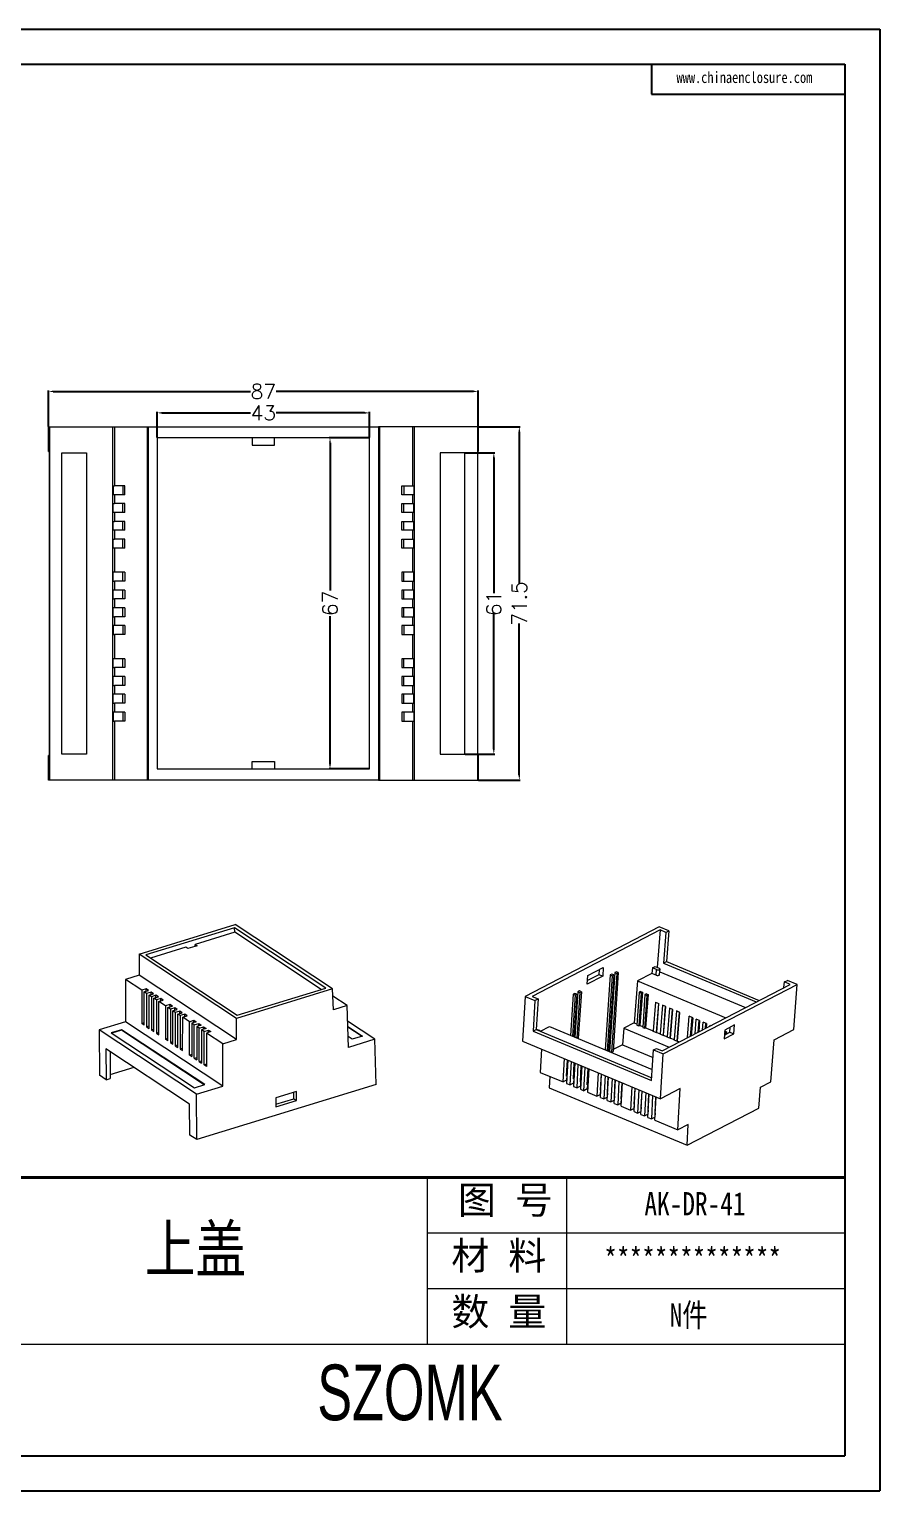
# Model space of a CAD drawing. Header units: inches. Extents: x 2877 to 3980, y 1126 to 1425.
# Drawn here: x 3123.3 to 3295.4, y 1128.8 to 1424.6 of the extents above; entities that cross this region are included whole.
import ezdxf

# ---------------------------------------------------------------- set-up
doc = ezdxf.new("R2010")
doc.units = ezdxf.units.IN
doc.header["$LTSCALE"] = 15
doc.layers.add('文字', color=81, linetype='Continuous')
doc.layers.add('粗实线', color=7, linetype='Continuous', lineweight=30)
doc.layers.add('细实线', color=3, linetype='Continuous', lineweight=9)
doc.styles.get("Standard").update_dxf_attribs({"font": 'txt', "bigfont": 'gbcbig.shx'})
doc.styles.add('宋体', font='', dxfattribs={"width": 0.8, "height": 3.5})
doc.styles.add('长仿宋', font='', dxfattribs={"width": 0.7, "height": 4})
doc.styles.get('宋体').set_extended_font_data('SimSun')
doc.styles.get('长仿宋').set_extended_font_data('SimSun')
doc.dimstyles.new('3', dxfattribs={"dimtxt": 3, "dimasz": 1, "dimexe": 0.18, "dimexo": 0.0625, "dimgap": 0.09, "dimtad": 0, "dimdsep": 46, "dimtxsty": 'Standard', "dimcen": 1, "dimclrd": 3, "dimclre": 3, "dimadec": 0, "dimazin": 2, "dimtfac": 1, "dimtofl": 0, "dimtmove": 0, "dimatfit": 3, "dimfxl": 1, "dimtolj": 1, "dimtzin": 0, "dimarcsym": 0})

# ---------------------------------------------------------------- blocks, each defined once
blk = doc.blocks.new('*D335')
at = {"color": 3, "lineweight": -2}
for p, q in [((3214.21, 1344.11), (3222.62, 1344.11)), ((3222.44, 1343.11), (3222.44, 1312.45)), ((3222.44, 1273.61), (3222.44, 1304.27)), ((3214.21, 1272.61), (3222.62, 1272.61))]:
    blk.add_line(p, q, dxfattribs=at)
at = {"color": 3}
for points in [[(3222.27, 1343.11), (3222.61, 1343.11), (3222.44, 1344.11)], [(3222.27, 1273.61), (3222.61, 1273.61), (3222.44, 1272.61)]]:
    blk.add_solid(points, dxfattribs=at)
at = {"layer": 'Defpoints', "color": 0}
for p in [(3214.14, 1344.11), (3222.44, 1344.11), (3214.14, 1272.61)]:
    blk.add_point(p, dxfattribs=at)
at = {"color": 0, "insert": (3222.44, 1308.36), "char_height": 3, "attachment_point": 5, "rotation": 90}
blk.add_mtext('\\A1;71.5', dxfattribs=at)
blk = doc.blocks.new('*D336')
at = {"color": 3, "lineweight": -2}
for p, q in [((3127.14, 1344.18), (3127.14, 1351.45)), ((3128.14, 1351.27), (3168.05, 1351.27)), ((3213.14, 1351.27), (3173.23, 1351.27)), ((3214.14, 1344.18), (3214.14, 1351.45))]:
    blk.add_line(p, q, dxfattribs=at)
at = {"color": 3}
for points in [[(3128.14, 1351.44), (3128.14, 1351.11), (3127.14, 1351.27)], [(3213.14, 1351.44), (3213.14, 1351.11), (3214.14, 1351.27)]]:
    blk.add_solid(points, dxfattribs=at)
at = {"layer": 'Defpoints', "color": 0}
for p in [(3127.14, 1351.27), (3127.14, 1344.11), (3214.14, 1344.11)]:
    blk.add_point(p, dxfattribs=at)
at = {"color": 0, "insert": (3170.64, 1351.27), "char_height": 3, "attachment_point": 5}
blk.add_mtext('\\A1;87', dxfattribs=at)
blk = doc.blocks.new('*D337')
at = {"color": 3, "lineweight": -2}
for p, q in [((3149.14, 1341.93), (3149.14, 1347.11)), ((3150.14, 1346.93), (3168.05, 1346.93)), ((3191.14, 1346.93), (3173.23, 1346.93)), ((3192.14, 1341.93), (3192.14, 1347.11))]:
    blk.add_line(p, q, dxfattribs=at)
at = {"color": 3}
for points in [[(3150.14, 1347.09), (3150.14, 1346.76), (3149.14, 1346.93)], [(3191.14, 1347.09), (3191.14, 1346.76), (3192.14, 1346.93)]]:
    blk.add_solid(points, dxfattribs=at)
at = {"layer": 'Defpoints', "color": 0}
for p in [(3192.14, 1346.93), (3149.14, 1341.86), (3192.14, 1341.86)]:
    blk.add_point(p, dxfattribs=at)
at = {"color": 0, "insert": (3170.64, 1346.93), "char_height": 3, "attachment_point": 5}
blk.add_mtext('\\A1;43', dxfattribs=at)
blk = doc.blocks.new('*D338')
at = {"color": 3, "lineweight": -2}
for p, q in [((3192.08, 1341.86), (3183.95, 1341.86)), ((3184.13, 1340.86), (3184.13, 1310.95)), ((3184.13, 1275.86), (3184.13, 1305.77)), ((3192.08, 1274.86), (3183.95, 1274.86))]:
    blk.add_line(p, q, dxfattribs=at)
at = {"color": 3}
for points in [[(3183.96, 1340.86), (3184.3, 1340.86), (3184.13, 1341.86)], [(3183.96, 1275.86), (3184.3, 1275.86), (3184.13, 1274.86)]]:
    blk.add_solid(points, dxfattribs=at)
at = {"layer": 'Defpoints', "color": 0}
for p in [(3184.13, 1341.86), (3192.14, 1341.86), (3192.14, 1274.86)]:
    blk.add_point(p, dxfattribs=at)
at = {"color": 0, "insert": (3184.13, 1308.36), "char_height": 3, "attachment_point": 5, "rotation": 90}
blk.add_mtext('\\A1;67', dxfattribs=at)
blk = doc.blocks.new('*D339')
at = {"color": 3, "lineweight": -2}
for p, q in [((3211.51, 1338.86), (3217.46, 1338.86)), ((3217.28, 1337.86), (3217.28, 1310.45)), ((3217.28, 1278.86), (3217.28, 1306.27)), ((3211.51, 1277.86), (3217.46, 1277.86))]:
    blk.add_line(p, q, dxfattribs=at)
at = {"color": 3}
for points in [[(3217.11, 1337.86), (3217.45, 1337.86), (3217.28, 1338.86)], [(3217.11, 1278.86), (3217.45, 1278.86), (3217.28, 1277.86)]]:
    blk.add_solid(points, dxfattribs=at)
at = {"layer": 'Defpoints', "color": 0}
for p in [(3211.44, 1338.86), (3217.28, 1338.86), (3211.44, 1277.86)]:
    blk.add_point(p, dxfattribs=at)
at = {"color": 0, "insert": (3217.28, 1308.36), "char_height": 3, "attachment_point": 5, "rotation": 90}
blk.add_mtext('\\A1;61', dxfattribs=at)

msp = doc.modelspace()

# ---------------------------------------------------------------- linework, layer by layer
for p, q in [((2877.018, 1424.577), (3295.379, 1424.577)), ((3295.379, 1424.577), (3295.379, 1128.767)), ((2887.844, 1417.534), (3288.335, 1417.534)), ((3249.207, 1417.534), (3249.207, 1411.42)), ((3288.335, 1417.534), (3288.335, 1135.81)), ((3249.207, 1411.42), (3288.335, 1411.42)), ((2887.844, 1135.81), (3288.335, 1135.81)), ((2877.018, 1128.767), (3295.379, 1128.767))]:
    msp.add_line(p, q)
at = {"color": 7, "linetype": 'Continuous', "lineweight": 15}
for p, q in [((3127.144, 1339.114), (3127.144, 1344.114)), ((3127.144, 1344.114), (3127.344, 1344.114)), ((3127.344, 1344.114), (3127.344, 1272.614)), ((3127.344, 1344.114), (3140.144, 1344.114)), ((3140.144, 1344.114), (3140.144, 1272.614)), ((3140.144, 1344.114), (3140.494, 1344.114)), ((3140.494, 1344.114), (3140.494, 1332.164)), ((3140.494, 1344.114), (3147.144, 1344.114)), ((3147.144, 1344.114), (3147.144, 1272.614)), ((3147.144, 1344.114), (3147.344, 1344.114)), ((3147.344, 1344.114), (3147.344, 1272.614)), ((3147.344, 1344.114), (3193.944, 1344.114)), ((3193.944, 1344.114), (3193.944, 1272.614)), ((3194.144, 1344.114), (3193.944, 1344.114)), ((3194.144, 1344.114), (3194.144, 1272.614)), ((3200.794, 1344.114), (3194.144, 1344.114)), ((3200.794, 1344.114), (3200.794, 1332.164)), ((3201.144, 1344.114), (3200.794, 1344.114)), ((3201.144, 1344.114), (3201.144, 1272.614)), ((3213.944, 1344.114), (3201.144, 1344.114)), ((3213.944, 1344.114), (3213.944, 1272.614)), ((3214.144, 1344.114), (3213.944, 1344.114)), ((3214.144, 1344.114), (3214.144, 1339.114)), ((3192.144, 1341.864), (3149.144, 1341.864)), ((3149.144, 1341.864), (3149.144, 1274.864)), ((3168.394, 1341.864), (3168.394, 1340.364)), ((3168.394, 1340.364), (3172.894, 1340.364)), ((3172.894, 1340.364), (3172.894, 1341.864)), ((3192.144, 1274.864), (3192.144, 1341.864)), ((3127.144, 1339.114), (3127.28, 1339.114)), ((3127.28, 1339.114), (3127.28, 1277.614)), ((3129.844, 1338.864), (3134.844, 1338.864)), ((3129.844, 1277.864), (3129.844, 1338.864)), ((3134.844, 1338.864), (3134.844, 1277.864)), ((3206.444, 1338.864), (3206.444, 1277.864)), ((3211.444, 1338.864), (3206.444, 1338.864)), ((3211.444, 1277.864), (3211.444, 1338.864)), ((3214.007, 1339.114), (3214.007, 1277.614)), ((3214.144, 1339.114), (3214.007, 1339.114)), ((3140.217, 1332.164), (3140.494, 1332.164)), ((3140.217, 1332.164), (3140.217, 1330.364)), ((3142.644, 1332.164), (3140.494, 1332.164)), ((3142.218, 1332.164), (3142.218, 1330.364)), ((3142.644, 1330.364), (3142.644, 1332.164)), ((3198.644, 1332.164), (3200.794, 1332.164)), ((3198.644, 1330.364), (3198.644, 1332.164)), ((3199.07, 1332.164), (3199.07, 1330.364)), ((3200.794, 1332.164), (3201.07, 1332.164)), ((3201.07, 1332.164), (3201.07, 1330.364)), ((3140.494, 1330.364), (3140.217, 1330.364)), ((3140.217, 1328.564), (3140.494, 1328.564)), ((3140.217, 1326.764), (3140.217, 1328.564)), ((3140.494, 1330.364), (3140.494, 1328.564)), ((3142.644, 1330.364), (3140.494, 1330.364)), ((3142.644, 1328.564), (3140.494, 1328.564)), ((3142.218, 1326.764), (3142.218, 1328.564)), ((3142.644, 1326.764), (3142.644, 1328.564)), ((3200.794, 1330.364), (3198.644, 1330.364)), ((3198.644, 1328.564), (3200.794, 1328.564)), ((3198.644, 1326.764), (3198.644, 1328.564)), ((3199.07, 1326.764), (3199.07, 1328.564)), ((3200.794, 1330.364), (3200.794, 1328.564)), ((3201.07, 1330.364), (3200.794, 1330.364)), ((3200.794, 1328.564), (3201.07, 1328.564)), ((3201.07, 1326.764), (3201.07, 1328.564)), ((3140.494, 1326.764), (3140.217, 1326.764)), ((3140.494, 1326.764), (3140.494, 1324.964)), ((3142.644, 1326.764), (3140.494, 1326.764)), ((3200.794, 1326.764), (3198.644, 1326.764)), ((3200.794, 1326.764), (3200.794, 1324.964)), ((3201.07, 1326.764), (3200.794, 1326.764)), ((3140.217, 1324.964), (3140.494, 1324.964)), ((3140.217, 1323.164), (3140.217, 1324.964)), ((3140.494, 1323.164), (3140.217, 1323.164)), ((3142.644, 1324.964), (3140.494, 1324.964)), ((3140.494, 1323.164), (3140.494, 1321.364)), ((3142.644, 1323.164), (3140.494, 1323.164)), ((3142.218, 1323.164), (3142.218, 1324.964)), ((3142.644, 1323.164), (3142.644, 1324.964)), ((3198.644, 1324.964), (3200.794, 1324.964)), ((3198.644, 1323.164), (3198.644, 1324.964)), ((3200.794, 1323.164), (3198.644, 1323.164)), ((3199.07, 1323.164), (3199.07, 1324.964)), ((3200.794, 1324.964), (3201.07, 1324.964)), ((3201.07, 1323.164), (3200.794, 1323.164)), ((3200.794, 1323.164), (3200.794, 1321.364)), ((3201.07, 1323.164), (3201.07, 1324.964)), ((3140.217, 1321.364), (3140.494, 1321.364)), ((3140.217, 1319.564), (3140.217, 1321.364)), ((3140.494, 1319.564), (3140.217, 1319.564)), ((3142.644, 1321.364), (3140.494, 1321.364)), ((3140.494, 1319.564), (3140.494, 1314.664)), ((3142.644, 1319.564), (3140.494, 1319.564)), ((3142.218, 1319.564), (3142.218, 1321.364)), ((3142.644, 1319.564), (3142.644, 1321.364)), ((3198.644, 1321.364), (3200.794, 1321.364)), ((3198.644, 1319.564), (3198.644, 1321.364)), ((3200.794, 1319.564), (3198.644, 1319.564)), ((3199.07, 1319.564), (3199.07, 1321.364)), ((3200.794, 1321.364), (3201.07, 1321.364)), ((3200.794, 1319.564), (3200.794, 1314.664)), ((3201.07, 1319.564), (3200.794, 1319.564)), ((3201.07, 1319.564), (3201.07, 1321.364)), ((3140.494, 1314.664), (3140.217, 1314.664)), ((3140.217, 1312.864), (3140.217, 1314.664)), ((3142.644, 1314.664), (3140.494, 1314.664)), ((3142.218, 1312.864), (3142.218, 1314.664)), ((3142.644, 1314.664), (3142.644, 1312.864)), ((3200.794, 1314.664), (3198.644, 1314.664)), ((3198.644, 1314.664), (3198.644, 1312.864)), ((3199.07, 1312.864), (3199.07, 1314.664)), ((3201.07, 1314.664), (3200.794, 1314.664)), ((3201.07, 1312.864), (3201.07, 1314.664)), ((3140.217, 1312.864), (3140.494, 1312.864)), ((3140.494, 1311.064), (3140.217, 1311.064)), ((3140.217, 1309.264), (3140.217, 1311.064)), ((3140.494, 1312.864), (3140.494, 1311.064)), ((3142.644, 1312.864), (3140.494, 1312.864)), ((3142.644, 1311.064), (3140.494, 1311.064)), ((3142.218, 1309.264), (3142.218, 1311.064)), ((3142.644, 1311.064), (3142.644, 1309.264)), ((3198.644, 1312.864), (3200.794, 1312.864)), ((3200.794, 1311.064), (3198.644, 1311.064)), ((3198.644, 1311.064), (3198.644, 1309.264)), ((3199.07, 1309.264), (3199.07, 1311.064)), ((3200.794, 1312.864), (3200.794, 1311.064)), ((3200.794, 1312.864), (3201.07, 1312.864)), ((3201.07, 1311.064), (3200.794, 1311.064)), ((3201.07, 1309.264), (3201.07, 1311.064)), ((3140.217, 1309.264), (3140.494, 1309.264)), ((3140.494, 1309.264), (3140.494, 1307.464)), ((3142.644, 1309.264), (3140.494, 1309.264)), ((3198.644, 1309.264), (3200.794, 1309.264)), ((3200.794, 1309.264), (3200.794, 1307.464)), ((3200.794, 1309.264), (3201.07, 1309.264)), ((3140.494, 1307.464), (3140.217, 1307.464)), ((3140.217, 1305.664), (3140.217, 1307.464)), ((3140.217, 1305.664), (3140.494, 1305.664)), ((3142.644, 1307.464), (3140.494, 1307.464)), ((3140.494, 1305.664), (3140.494, 1303.864)), ((3142.644, 1305.664), (3140.494, 1305.664)), ((3142.218, 1305.664), (3142.218, 1307.464)), ((3142.644, 1307.464), (3142.644, 1305.664)), ((3200.794, 1307.464), (3198.644, 1307.464)), ((3198.644, 1307.464), (3198.644, 1305.664)), ((3198.644, 1305.664), (3200.794, 1305.664)), ((3199.07, 1305.664), (3199.07, 1307.464)), ((3201.07, 1307.464), (3200.794, 1307.464)), ((3200.794, 1305.664), (3200.794, 1303.864)), ((3200.794, 1305.664), (3201.07, 1305.664)), ((3201.07, 1305.664), (3201.07, 1307.464)), ((3140.494, 1303.864), (3140.217, 1303.864)), ((3140.217, 1303.864), (3140.217, 1302.064)), ((3140.217, 1302.064), (3140.494, 1302.064)), ((3142.644, 1303.864), (3140.494, 1303.864)), ((3140.494, 1302.064), (3140.494, 1297.164)), ((3142.644, 1302.064), (3140.494, 1302.064)), ((3142.218, 1303.864), (3142.218, 1302.064)), ((3142.644, 1303.864), (3142.644, 1302.064)), ((3200.794, 1303.864), (3198.644, 1303.864)), ((3198.644, 1303.864), (3198.644, 1302.064)), ((3198.644, 1302.064), (3200.794, 1302.064)), ((3199.07, 1303.864), (3199.07, 1302.064)), ((3201.07, 1303.864), (3200.794, 1303.864)), ((3200.794, 1302.064), (3200.794, 1297.164)), ((3200.794, 1302.064), (3201.07, 1302.064)), ((3201.07, 1303.864), (3201.07, 1302.064)), ((3140.494, 1297.164), (3140.217, 1297.164)), ((3140.217, 1295.364), (3140.217, 1297.164)), ((3142.644, 1297.164), (3140.494, 1297.164)), ((3142.218, 1295.364), (3142.218, 1297.164)), ((3142.644, 1297.164), (3142.644, 1295.364)), ((3200.794, 1297.164), (3198.644, 1297.164)), ((3198.644, 1297.164), (3198.644, 1295.364)), ((3199.07, 1295.364), (3199.07, 1297.164)), ((3201.07, 1297.164), (3200.794, 1297.164)), ((3201.07, 1295.364), (3201.07, 1297.164)), ((3140.217, 1295.364), (3140.494, 1295.364)), ((3140.494, 1293.564), (3140.217, 1293.564)), ((3140.217, 1291.764), (3140.217, 1293.564)), ((3140.494, 1295.364), (3140.494, 1293.564)), ((3142.644, 1295.364), (3140.494, 1295.364)), ((3142.644, 1293.564), (3140.494, 1293.564)), ((3142.218, 1291.764), (3142.218, 1293.564)), ((3142.644, 1293.564), (3142.644, 1291.764)), ((3198.644, 1295.364), (3200.794, 1295.364)), ((3200.794, 1293.564), (3198.644, 1293.564)), ((3198.644, 1293.564), (3198.644, 1291.764)), ((3199.07, 1291.764), (3199.07, 1293.564)), ((3200.794, 1295.364), (3200.794, 1293.564)), ((3200.794, 1295.364), (3201.07, 1295.364)), ((3201.07, 1293.564), (3200.794, 1293.564)), ((3201.07, 1291.764), (3201.07, 1293.564)), ((3140.217, 1291.764), (3140.494, 1291.764)), ((3140.494, 1289.964), (3140.217, 1289.964)), ((3140.217, 1288.164), (3140.217, 1289.964)), ((3140.494, 1291.764), (3140.494, 1289.964)), ((3142.644, 1291.764), (3140.494, 1291.764)), ((3142.644, 1289.964), (3140.494, 1289.964)), ((3142.218, 1288.164), (3142.218, 1289.964)), ((3142.644, 1289.964), (3142.644, 1288.164)), ((3198.644, 1291.764), (3200.794, 1291.764)), ((3200.794, 1289.964), (3198.644, 1289.964)), ((3198.644, 1289.964), (3198.644, 1288.164)), ((3199.07, 1288.164), (3199.07, 1289.964)), ((3200.794, 1291.764), (3200.794, 1289.964)), ((3200.794, 1291.764), (3201.07, 1291.764)), ((3201.07, 1289.964), (3200.794, 1289.964)), ((3201.07, 1288.164), (3201.07, 1289.964)), ((3140.217, 1288.164), (3140.494, 1288.164)), ((3140.494, 1288.164), (3140.494, 1286.364)), ((3142.644, 1288.164), (3140.494, 1288.164)), ((3198.644, 1288.164), (3200.794, 1288.164)), ((3200.794, 1288.164), (3200.794, 1286.364)), ((3200.794, 1288.164), (3201.07, 1288.164)), ((3140.494, 1286.364), (3140.217, 1286.364)), ((3140.217, 1286.364), (3140.217, 1284.564)), ((3140.217, 1284.564), (3140.494, 1284.564)), ((3142.644, 1286.364), (3140.494, 1286.364)), ((3140.494, 1284.564), (3140.494, 1272.614)), ((3142.644, 1284.564), (3140.494, 1284.564)), ((3142.218, 1286.364), (3142.218, 1284.564)), ((3142.644, 1286.364), (3142.644, 1284.564)), ((3200.794, 1286.364), (3198.644, 1286.364)), ((3198.644, 1286.364), (3198.644, 1284.564)), ((3198.644, 1284.564), (3200.794, 1284.564)), ((3199.07, 1286.364), (3199.07, 1284.564)), ((3201.07, 1286.364), (3200.794, 1286.364)), ((3200.794, 1284.564), (3200.794, 1272.614)), ((3200.794, 1284.564), (3201.07, 1284.564)), ((3201.07, 1286.364), (3201.07, 1284.564)), ((3127.144, 1272.614), (3127.144, 1277.614)), ((3127.28, 1277.614), (3127.144, 1277.614)), ((3134.844, 1277.864), (3129.844, 1277.864)), ((3168.394, 1276.364), (3172.894, 1276.364)), ((3168.394, 1274.864), (3168.394, 1276.364)), ((3172.894, 1276.364), (3172.894, 1274.864)), ((3206.444, 1277.864), (3211.444, 1277.864)), ((3214.007, 1277.614), (3214.144, 1277.614)), ((3214.144, 1277.614), (3214.144, 1272.614)), ((3127.344, 1272.614), (3127.144, 1272.614)), ((3140.144, 1272.614), (3127.344, 1272.614)), ((3140.494, 1272.614), (3140.144, 1272.614)), ((3147.144, 1272.614), (3140.494, 1272.614)), ((3147.344, 1272.614), (3147.144, 1272.614)), ((3193.944, 1272.614), (3147.344, 1272.614)), ((3149.144, 1274.864), (3192.144, 1274.864)), ((3193.944, 1272.614), (3194.144, 1272.614)), ((3194.144, 1272.614), (3200.794, 1272.614)), ((3200.794, 1272.614), (3201.144, 1272.614)), ((3201.144, 1272.614), (3213.944, 1272.614)), ((3213.944, 1272.614), (3214.144, 1272.614)), ((3145.521, 1237.384), (3164.963, 1243.356)), ((3164.832, 1242.716), (3146.892, 1237.205)), ((3183.288, 1230.523), (3164.832, 1242.716)), ((3164.846, 1241.821), (3164.832, 1242.716)), ((3184.659, 1230.344), (3164.963, 1243.356)), ((3250.762, 1242.917), (3223.655, 1228.829)), ((3252.712, 1242.102), (3250.762, 1242.917)), ((3164.846, 1241.821), (3156.815, 1239.354)), ((3182.373, 1230.242), (3164.846, 1241.821)), ((3250.919, 1242.267), (3225.058, 1228.827)), ((3250.919, 1242.267), (3250.366, 1234.704)), ((3252.089, 1241.778), (3250.919, 1242.267)), ((3252.089, 1241.778), (3251.633, 1235.539)), ((3252.089, 1241.778), (3252.712, 1242.102)), ((3252.712, 1242.102), (3252.256, 1235.863)), ((3145.521, 1237.384), (3145.508, 1233.105)), ((3165.217, 1224.372), (3145.521, 1237.384)), ((3146.892, 1237.205), (3165.348, 1225.012)), ((3154.938, 1238.777), (3147.822, 1236.591)), ((3155.351, 1238.504), (3154.938, 1238.777)), ((3157.228, 1239.081), (3155.351, 1238.504)), ((3156.815, 1239.354), (3157.228, 1239.081)), ((3156.822, 1238.956), (3156.815, 1239.354)), ((3236.319, 1233.05), (3239.434, 1234.669)), ((3238.604, 1234.238), (3238.536, 1233.219)), ((3239.434, 1234.669), (3239.316, 1232.893)), ((3241.773, 1233.655), (3240.711, 1217.668)), ((3242.475, 1233.654), (3241.412, 1217.667)), ((3242.085, 1233.817), (3241.773, 1233.655)), ((3241.773, 1233.655), (3242.163, 1233.492)), ((3242.475, 1233.654), (3242.085, 1233.817)), ((3242.163, 1233.492), (3242.475, 1233.654)), ((3249.362, 1234.598), (3249.288, 1233.488)), ((3249.362, 1234.598), (3249.923, 1234.889)), ((3250.181, 1234.256), (3249.362, 1234.598)), ((3249.923, 1234.889), (3250.742, 1234.547)), ((3250.107, 1233.146), (3250.181, 1234.256)), ((3250.837, 1233.261), (3250.91, 1234.372)), ((3250.872, 1233.79), (3268.179, 1226.555)), ((3251.633, 1235.539), (3252.256, 1235.863)), ((3251.633, 1235.539), (3270.383, 1227.701)), ((3252.256, 1235.863), (3271.006, 1228.025)), ((3142.734, 1232.253), (3142.729, 1223.701)), ((3145.508, 1233.105), (3142.734, 1232.253)), ((3146.026, 1230.078), (3142.734, 1232.253)), ((3165.205, 1220.093), (3145.508, 1233.105)), ((3236.2, 1231.273), (3236.319, 1233.05)), ((3239.316, 1232.893), (3236.2, 1231.273)), ((3238.536, 1233.219), (3236.251, 1232.031)), ((3239.316, 1232.893), (3238.536, 1233.219)), ((3240.839, 1233.169), (3239.83, 1217.996)), ((3241.229, 1233.006), (3240.22, 1217.833)), ((3241.54, 1233.168), (3240.513, 1217.71)), ((3241.15, 1233.331), (3240.839, 1233.169)), ((3240.839, 1233.169), (3241.229, 1233.006)), ((3242.163, 1233.492), (3241.101, 1217.505)), ((3241.54, 1233.168), (3241.15, 1233.331)), ((3241.229, 1233.006), (3241.54, 1233.168)), ((3246.334, 1231.952), (3245.664, 1223.458)), ((3249.288, 1233.488), (3246.334, 1231.952)), ((3246.334, 1231.952), (3264.196, 1224.485)), ((3250.107, 1233.146), (3249.288, 1233.488)), ((3251.379, 1217.824), (3277.24, 1231.264)), ((3251.536, 1217.174), (3278.643, 1231.262)), ((3275.986, 1230.613), (3276.07, 1231.753)), ((3276.07, 1231.753), (3276.693, 1232.077)), ((3277.24, 1231.264), (3276.07, 1231.753)), ((3278.643, 1231.262), (3276.693, 1232.077)), ((3277.975, 1222.126), (3278.643, 1231.262)), ((3146.026, 1230.078), (3146.022, 1223.327)), ((3146.923, 1230.354), (3146.026, 1230.078)), ((3146.518, 1222.999), (3146.522, 1229.751)), ((3146.522, 1229.751), (3147.419, 1230.026)), ((3147.017, 1229.423), (3146.522, 1229.751)), ((3147.419, 1230.026), (3146.923, 1230.354)), ((3146.931, 1229.876), (3146.923, 1230.354)), ((3147.017, 1229.423), (3147.014, 1222.672)), ((3147.914, 1229.699), (3147.017, 1229.423)), ((3147.51, 1222.344), (3147.513, 1229.095)), ((3147.513, 1229.095), (3148.41, 1229.371)), ((3148.009, 1228.768), (3147.513, 1229.095)), ((3148.41, 1229.371), (3147.914, 1229.699)), ((3147.922, 1229.221), (3147.914, 1229.699)), ((3148.009, 1228.768), (3148.006, 1222.017)), ((3148.906, 1229.043), (3148.009, 1228.768)), ((3148.501, 1221.689), (3148.505, 1228.44)), ((3148.505, 1228.44), (3149.402, 1228.716)), ((3149.001, 1228.113), (3148.505, 1228.44)), ((3149.402, 1228.716), (3148.906, 1229.043)), ((3148.914, 1228.566), (3148.906, 1229.043)), ((3149.001, 1228.113), (3148.997, 1221.361)), ((3149.898, 1228.388), (3149.001, 1228.113)), ((3149.493, 1221.034), (3149.497, 1227.785)), ((3149.497, 1227.785), (3150.394, 1228.061)), ((3150.847, 1226.893), (3149.497, 1227.785)), ((3150.394, 1228.061), (3149.898, 1228.388)), ((3149.906, 1227.911), (3149.898, 1228.388)), ((3184.659, 1230.344), (3165.217, 1224.372)), ((3165.348, 1225.012), (3183.288, 1230.523)), ((3184.813, 1226.116), (3184.659, 1230.344)), ((3187.588, 1226.969), (3184.713, 1228.868)), ((3223.655, 1228.829), (3223.112, 1219.758)), ((3223.655, 1228.829), (3225.605, 1228.014)), ((3225.058, 1228.827), (3226.228, 1228.338)), ((3225.605, 1228.014), (3225.234, 1221.819)), ((3225.605, 1228.014), (3226.228, 1228.338)), ((3226.228, 1228.338), (3225.857, 1222.143)), ((3233.361, 1229.283), (3232.806, 1220.932)), ((3233.751, 1229.12), (3233.196, 1220.769)), ((3233.672, 1229.445), (3233.361, 1229.283)), ((3233.361, 1229.283), (3233.751, 1229.12)), ((3234.062, 1229.282), (3233.488, 1220.647)), ((3234.062, 1229.282), (3233.672, 1229.445)), ((3234.296, 1229.769), (3233.684, 1220.565)), ((3233.751, 1229.12), (3234.062, 1229.282)), ((3234.686, 1229.606), (3234.074, 1220.402)), ((3234.607, 1229.931), (3234.296, 1229.769)), ((3234.296, 1229.769), (3234.686, 1229.606)), ((3234.997, 1229.768), (3234.366, 1220.28)), ((3234.997, 1229.768), (3234.607, 1229.931)), ((3234.686, 1229.606), (3234.997, 1229.768)), ((3246.684, 1229.688), (3246.241, 1223.027)), ((3247.074, 1229.525), (3246.631, 1222.864)), ((3246.973, 1229.838), (3246.684, 1229.688)), ((3246.684, 1229.688), (3247.074, 1229.525)), ((3247.363, 1229.675), (3246.834, 1222.969)), ((3246.973, 1229.838), (3247.363, 1229.675)), ((3247.074, 1229.525), (3247.363, 1229.675)), ((3247.854, 1229.199), (3247.411, 1222.538)), ((3248.244, 1229.036), (3247.801, 1222.375)), ((3248.142, 1229.349), (3247.854, 1229.199)), ((3247.854, 1229.199), (3248.244, 1229.036)), ((3248.532, 1229.186), (3248.004, 1222.48)), ((3248.142, 1229.349), (3248.532, 1229.186)), ((3248.244, 1229.036), (3248.532, 1229.186)), ((3250.002, 1227.648), (3249.544, 1221.836)), ((3250.002, 1227.648), (3250.704, 1227.355)), ((3150.847, 1226.893), (3150.843, 1220.142)), ((3151.744, 1227.169), (3150.847, 1226.893)), ((3151.339, 1219.815), (3151.342, 1226.566)), ((3151.342, 1226.566), (3152.239, 1226.841)), ((3151.838, 1226.238), (3151.342, 1226.566)), ((3152.239, 1226.841), (3151.744, 1227.169)), ((3151.751, 1226.691), (3151.744, 1227.169)), ((3151.838, 1226.238), (3151.835, 1219.487)), ((3152.735, 1226.514), (3151.838, 1226.238)), ((3152.33, 1219.159), (3152.334, 1225.911)), ((3152.334, 1225.911), (3153.231, 1226.186)), ((3152.83, 1225.583), (3152.334, 1225.911)), ((3153.231, 1226.186), (3152.735, 1226.514)), ((3152.743, 1226.036), (3152.735, 1226.514)), ((3152.83, 1225.583), (3152.826, 1218.832)), ((3153.727, 1225.859), (3152.83, 1225.583)), ((3153.322, 1218.504), (3153.326, 1225.255)), ((3153.326, 1225.255), (3154.223, 1225.531)), ((3153.822, 1224.928), (3153.326, 1225.255)), ((3154.223, 1225.531), (3153.727, 1225.859)), ((3153.735, 1225.381), (3153.727, 1225.859)), ((3153.822, 1224.928), (3153.818, 1218.177)), ((3154.719, 1225.203), (3153.822, 1224.928)), ((3154.317, 1224.6), (3155.214, 1224.876)), ((3155.214, 1224.876), (3154.719, 1225.203)), ((3154.727, 1224.726), (3154.719, 1225.203)), ((3187.588, 1226.969), (3184.813, 1226.116)), ((3187.875, 1218.507), (3187.588, 1226.969)), ((3250.581, 1227.406), (3250.118, 1221.542)), ((3250.246, 1221.543), (3250.704, 1227.355)), ((3251.406, 1227.061), (3250.948, 1221.249)), ((3252.108, 1226.768), (3251.406, 1227.061)), ((3251.985, 1226.819), (3251.522, 1220.955)), ((3251.649, 1220.956), (3252.108, 1226.768)), ((3252.81, 1226.474), (3252.351, 1220.663)), ((3253.512, 1226.181), (3252.81, 1226.474)), ((3253.388, 1226.232), (3252.926, 1220.368)), ((3253.053, 1220.369), (3253.512, 1226.181)), ((3254.213, 1225.888), (3253.755, 1220.076)), ((3254.915, 1225.594), (3254.213, 1225.888)), ((3254.792, 1225.646), (3254.33, 1219.781)), ((3254.457, 1219.782), (3254.915, 1225.594)), ((3256.486, 1220.478), (3256.826, 1224.795)), ((3257.528, 1224.502), (3256.826, 1224.795)), ((3142.729, 1223.701), (3137.389, 1222.061)), ((3137.389, 1222.061), (3137.458, 1212.857)), ((3157.085, 1209.049), (3137.389, 1222.061)), ((3141.964, 1222.067), (3139.878, 1221.426)), ((3141.966, 1221.977), (3139.971, 1221.364)), ((3158.768, 1210.965), (3141.964, 1222.067)), ((3141.966, 1221.977), (3141.964, 1222.067)), ((3158.677, 1210.937), (3141.966, 1221.977)), ((3162.426, 1210.689), (3142.729, 1223.701)), ((3146.518, 1223.479), (3146.022, 1223.327)), ((3146.518, 1222.999), (3146.022, 1223.327)), ((3147.51, 1222.824), (3147.014, 1222.672)), ((3147.014, 1222.672), (3147.51, 1222.344)), ((3148.502, 1222.169), (3148.006, 1222.017)), ((3148.006, 1222.017), (3148.501, 1221.689)), ((3154.314, 1217.849), (3154.317, 1224.6)), ((3155.667, 1223.709), (3154.317, 1224.6)), ((3155.664, 1216.957), (3155.667, 1223.709)), ((3155.667, 1223.709), (3156.564, 1223.984)), ((3156.163, 1223.381), (3156.16, 1216.63)), ((3157.06, 1223.657), (3156.163, 1223.381)), ((3156.659, 1223.053), (3156.163, 1223.381)), ((3156.564, 1223.984), (3157.06, 1223.657)), ((3156.572, 1223.507), (3156.564, 1223.984)), ((3156.655, 1216.302), (3156.659, 1223.053)), ((3156.659, 1223.053), (3157.556, 1223.329)), ((3157.155, 1222.726), (3157.151, 1215.975)), ((3158.052, 1223.001), (3157.155, 1222.726)), ((3157.651, 1222.398), (3157.155, 1222.726)), ((3157.556, 1223.329), (3158.052, 1223.001)), ((3157.564, 1222.851), (3157.556, 1223.329)), ((3157.647, 1215.647), (3157.651, 1222.398)), ((3157.651, 1222.398), (3158.548, 1222.674)), ((3158.147, 1222.071), (3158.143, 1215.319)), ((3159.044, 1222.346), (3158.147, 1222.071)), ((3158.642, 1221.743), (3158.147, 1222.071)), ((3158.548, 1222.674), (3159.044, 1222.346)), ((3158.556, 1222.196), (3158.548, 1222.674)), ((3158.639, 1214.992), (3158.642, 1221.743)), ((3158.642, 1221.743), (3159.539, 1222.019)), ((3159.539, 1222.019), (3160.035, 1221.691)), ((3159.547, 1221.541), (3159.539, 1222.019)), ((3165.205, 1220.093), (3165.217, 1224.372)), ((3193.215, 1220.147), (3187.695, 1223.794)), ((3187.731, 1222.761), (3190.726, 1220.782)), ((3187.734, 1222.67), (3190.635, 1220.754)), ((3225.234, 1221.819), (3225.857, 1222.143)), ((3225.234, 1221.819), (3249.215, 1211.794)), ((3225.857, 1222.143), (3249.249, 1212.364)), ((3226.489, 1221.943), (3225.861, 1222.205)), ((3226.745, 1221.772), (3228.551, 1222.711)), ((3228.551, 1222.711), (3249.348, 1214.017)), ((3243.594, 1222.382), (3243.323, 1219.026)), ((3245.664, 1223.458), (3243.594, 1222.382)), ((3243.594, 1222.382), (3252.769, 1218.547)), ((3245.664, 1223.458), (3246.254, 1223.212)), ((3246.241, 1223.027), (3246.631, 1222.864)), ((3246.631, 1222.864), (3246.834, 1222.969)), ((3246.834, 1222.969), (3247.423, 1222.723)), ((3247.411, 1222.538), (3247.801, 1222.375)), ((3247.801, 1222.375), (3248.004, 1222.48)), ((3248.004, 1222.48), (3249.544, 1221.836)), ((3249.544, 1221.836), (3249.486, 1221.806)), ((3249.486, 1221.806), (3250.188, 1221.513)), ((3257.109, 1220.802), (3257.405, 1224.554)), ((3257.528, 1224.502), (3257.242, 1220.871)), ((3257.998, 1221.264), (3258.23, 1224.209)), ((3258.932, 1223.915), (3258.23, 1224.209)), ((3258.621, 1221.588), (3258.808, 1223.967)), ((3258.932, 1223.915), (3258.754, 1221.657)), ((3259.51, 1222.05), (3259.634, 1223.622)), ((3260.335, 1223.328), (3259.634, 1223.622)), ((3260.133, 1222.374), (3260.212, 1223.38)), ((3260.335, 1223.328), (3260.266, 1222.443)), ((3261.022, 1222.836), (3261.037, 1223.035)), ((3261.037, 1223.035), (3261.241, 1222.95)), ((3263.996, 1222.021), (3263.877, 1220.244)), ((3264.352, 1221.649), (3263.981, 1221.804)), ((3265.958, 1223.041), (3263.996, 1222.021)), ((3264.184, 1221.135), (3264.228, 1221.701)), ((3265.06, 1221.59), (3265.128, 1222.609)), ((3265.84, 1221.264), (3265.958, 1223.041)), ((3273.987, 1220.053), (3277.975, 1222.126)), ((3139.878, 1221.426), (3156.682, 1210.325)), ((3149.493, 1221.514), (3148.997, 1221.361)), ((3148.997, 1221.361), (3149.493, 1221.034)), ((3151.339, 1220.295), (3150.843, 1220.142)), ((3151.339, 1219.815), (3150.843, 1220.142)), ((3152.331, 1219.639), (3151.835, 1219.487)), ((3151.835, 1219.487), (3152.33, 1219.159)), ((3153.322, 1218.984), (3152.826, 1218.832)), ((3152.826, 1218.832), (3153.322, 1218.504)), ((3159.138, 1221.416), (3159.135, 1214.664)), ((3160.035, 1221.691), (3159.138, 1221.416)), ((3162.43, 1219.241), (3159.138, 1221.416)), ((3162.426, 1210.689), (3162.43, 1219.241)), ((3162.43, 1219.241), (3165.205, 1220.093)), ((3188.64, 1220.141), (3187.801, 1220.696)), ((3193.215, 1220.147), (3187.875, 1218.507)), ((3190.726, 1220.782), (3188.64, 1220.141)), ((3193.451, 1210.994), (3193.215, 1220.147)), ((3223.112, 1219.758), (3250.993, 1208.103)), ((3243.323, 1219.026), (3241.437, 1218.046)), ((3243.323, 1219.026), (3249.494, 1216.446)), ((3250.188, 1221.513), (3250.246, 1221.543)), ((3250.246, 1221.543), (3250.948, 1221.249)), ((3250.948, 1221.249), (3250.889, 1221.219)), ((3250.889, 1221.219), (3251.591, 1220.926)), ((3251.591, 1220.926), (3251.649, 1220.956)), ((3251.649, 1220.956), (3252.351, 1220.663)), ((3252.351, 1220.663), (3252.293, 1220.632)), ((3252.293, 1220.632), (3252.995, 1220.339)), ((3252.995, 1220.339), (3253.053, 1220.369)), ((3253.053, 1220.369), (3253.755, 1220.076)), ((3253.755, 1220.076), (3253.697, 1220.046)), ((3253.697, 1220.046), (3254.399, 1219.752)), ((3254.399, 1219.752), (3254.457, 1219.782)), ((3254.457, 1219.782), (3254.839, 1219.623)), ((3263.877, 1220.244), (3265.84, 1221.264)), ((3263.928, 1221.002), (3265.06, 1221.59)), ((3264.352, 1221.649), (3264.317, 1221.204)), ((3265.06, 1221.59), (3265.84, 1221.264)), ((3273.317, 1211.559), (3273.987, 1220.053)), ((3155.73, 1207.04), (3138.788, 1218.233)), ((3138.788, 1218.233), (3138.836, 1211.947)), ((3139.629, 1217.677), (3139.67, 1212.203)), ((3154.314, 1218.329), (3153.818, 1218.177)), ((3153.818, 1218.177), (3154.314, 1217.849)), ((3155.664, 1216.957), (3156.16, 1217.11)), ((3155.664, 1216.957), (3156.16, 1216.63)), ((3156.655, 1216.302), (3157.152, 1216.455)), ((3156.655, 1216.302), (3157.151, 1215.975)), ((3157.647, 1215.647), (3158.143, 1215.799)), ((3226.903, 1218.173), (3226.649, 1213.45)), ((3231.309, 1211.502), (3231.563, 1216.225)), ((3231.979, 1212.708), (3232.156, 1215.977)), ((3232.265, 1215.932), (3232.01, 1211.208)), ((3240.711, 1217.668), (3240.667, 1217.646)), ((3240.711, 1217.668), (3241.101, 1217.505)), ((3241.101, 1217.505), (3241.412, 1217.667)), ((3249.215, 1211.794), (3249.586, 1217.989)), ((3249.586, 1217.989), (3250.209, 1218.313)), ((3249.586, 1217.989), (3251.536, 1217.174)), ((3250.209, 1218.313), (3251.379, 1217.824)), ((3250.993, 1208.103), (3251.536, 1217.174)), ((3138.836, 1211.947), (3137.458, 1212.857)), ((3139.664, 1213.001), (3144.472, 1214.478)), ((3157.647, 1215.647), (3158.143, 1215.319)), ((3158.639, 1214.992), (3159.135, 1215.144)), ((3159.135, 1214.664), (3158.639, 1214.992)), ((3226.649, 1213.45), (3231.309, 1211.502)), ((3232.082, 1214.606), (3232.191, 1214.561)), ((3232.712, 1210.915), (3232.967, 1215.638)), ((3233.383, 1212.121), (3233.559, 1215.391)), ((3233.669, 1215.345), (3233.414, 1210.621)), ((3233.485, 1214.02), (3233.595, 1213.974)), ((3234.116, 1210.328), (3234.371, 1215.052)), ((3234.787, 1211.534), (3234.963, 1214.804)), ((3235.073, 1214.758), (3234.818, 1210.035)), ((3234.889, 1213.433), (3234.999, 1213.387)), ((3235.071, 1214.737), (3234.956, 1214.678)), ((3235.52, 1209.741), (3235.774, 1214.465)), ((3236.191, 1210.947), (3236.367, 1214.217)), ((3236.476, 1214.171), (3236.222, 1209.448)), ((3236.293, 1212.846), (3236.402, 1212.8)), ((3238.387, 1213.373), (3238.132, 1208.649)), ((3238.979, 1213.125), (3238.803, 1209.855)), ((3238.834, 1208.356), (3239.089, 1213.079)), ((3138.836, 1211.947), (3139.67, 1212.203)), ((3156.682, 1210.325), (3158.768, 1210.965)), ((3157.085, 1209.049), (3162.426, 1210.689)), ((3193.451, 1210.994), (3157.155, 1199.845)), ((3228.622, 1212.625), (3228.503, 1210.34)), ((3228.503, 1210.34), (3256.383, 1198.685)), ((3231.978, 1211.85), (3231.309, 1211.502)), ((3232.037, 1212.738), (3231.978, 1211.85)), ((3232.044, 1211.823), (3231.978, 1211.85)), ((3232.037, 1212.738), (3231.979, 1212.708)), ((3232.01, 1211.208), (3232.712, 1210.915)), ((3232.092, 1212.715), (3232.037, 1212.738)), ((3233.382, 1211.263), (3232.712, 1210.915)), ((3233.441, 1212.151), (3233.382, 1211.263)), ((3233.447, 1211.236), (3233.382, 1211.263)), ((3233.441, 1212.151), (3233.383, 1212.121)), ((3233.414, 1210.621), (3234.116, 1210.328)), ((3233.495, 1212.128), (3233.441, 1212.151)), ((3234.786, 1210.676), (3234.116, 1210.328)), ((3234.845, 1211.564), (3234.786, 1210.676)), ((3234.851, 1210.649), (3234.786, 1210.676)), ((3234.845, 1211.564), (3234.787, 1211.534)), ((3234.818, 1210.035), (3235.52, 1209.741)), ((3234.899, 1211.542), (3234.845, 1211.564)), ((3236.19, 1210.089), (3235.52, 1209.741)), ((3236.249, 1210.978), (3236.19, 1210.089)), ((3236.255, 1210.062), (3236.19, 1210.089)), ((3236.249, 1210.978), (3236.191, 1210.947)), ((3236.303, 1210.955), (3236.249, 1210.978)), ((3238.861, 1209.885), (3238.802, 1208.997)), ((3238.803, 1209.855), (3238.861, 1209.885)), ((3238.861, 1209.885), (3238.916, 1209.863)), ((3238.906, 1211.754), (3239.015, 1211.708)), ((3239.791, 1212.786), (3239.536, 1208.062)), ((3240.383, 1212.538), (3240.207, 1209.268)), ((3240.238, 1207.769), (3240.493, 1212.492)), ((3240.309, 1211.167), (3240.419, 1211.121)), ((3241.195, 1212.199), (3240.94, 1207.475)), ((3241.787, 1211.951), (3241.611, 1208.682)), ((3241.642, 1207.182), (3241.896, 1211.906)), ((3241.713, 1210.58), (3241.823, 1210.535)), ((3242.598, 1211.612), (3242.344, 1206.889)), ((3243.191, 1211.364), (3243.015, 1208.095)), ((3243.046, 1206.595), (3243.3, 1211.319)), ((3243.117, 1209.993), (3243.226, 1209.948)), ((3245.211, 1210.52), (3244.956, 1205.797)), ((3245.803, 1210.272), (3245.627, 1207.003)), ((3245.658, 1205.503), (3245.913, 1210.227)), ((3246.615, 1209.933), (3246.36, 1205.21)), ((3254.981, 1210.176), (3250.993, 1208.103)), ((3254.529, 1201.795), (3254.981, 1210.176)), ((3270.902, 1206.231), (3271.245, 1210.482)), ((3271.245, 1210.482), (3273.317, 1211.559)), ((3155.777, 1200.755), (3155.73, 1207.04)), ((3157.155, 1199.845), (3157.085, 1209.049)), ((3177.331, 1209.553), (3173.159, 1208.271)), ((3173.159, 1208.271), (3173.189, 1206.48)), ((3173.18, 1207.011), (3176.81, 1208.126)), ((3173.189, 1206.48), (3177.361, 1207.762)), ((3176.81, 1208.126), (3176.789, 1209.386)), ((3176.81, 1208.126), (3177.361, 1207.762)), ((3177.361, 1207.762), (3177.331, 1209.553)), ((3236.222, 1209.448), (3238.132, 1208.649)), ((3238.132, 1208.649), (3238.802, 1208.997)), ((3238.802, 1208.997), (3238.867, 1208.97)), ((3238.834, 1208.356), (3239.536, 1208.062)), ((3239.536, 1208.062), (3240.206, 1208.41)), ((3240.265, 1209.299), (3240.206, 1208.41)), ((3240.206, 1208.41), (3240.271, 1208.383)), ((3240.207, 1209.268), (3240.265, 1209.299)), ((3240.238, 1207.769), (3240.94, 1207.475)), ((3240.265, 1209.299), (3240.319, 1209.276)), ((3240.94, 1207.475), (3241.61, 1207.824)), ((3241.669, 1208.712), (3241.61, 1207.824)), ((3241.61, 1207.824), (3241.675, 1207.796)), ((3241.611, 1208.682), (3241.669, 1208.712)), ((3241.642, 1207.182), (3242.344, 1206.889)), ((3241.669, 1208.712), (3241.723, 1208.689)), ((3242.344, 1206.889), (3243.014, 1207.237)), ((3243.073, 1208.125), (3243.014, 1207.237)), ((3243.014, 1207.237), (3243.079, 1207.21)), ((3243.015, 1208.095), (3243.073, 1208.125)), ((3243.073, 1208.125), (3243.127, 1208.102)), ((3245.685, 1207.033), (3245.626, 1206.145)), ((3245.627, 1207.003), (3245.685, 1207.033)), ((3245.685, 1207.033), (3245.739, 1207.01)), ((3245.729, 1208.901), (3245.839, 1208.856)), ((3247.207, 1209.686), (3247.031, 1206.416)), ((3247.062, 1204.916), (3247.317, 1209.64)), ((3247.133, 1208.315), (3247.243, 1208.269)), ((3248.018, 1209.346), (3247.764, 1204.623)), ((3248.611, 1209.099), (3248.435, 1205.829)), ((3248.466, 1204.33), (3248.72, 1209.053)), ((3248.537, 1207.728), (3248.646, 1207.682)), ((3249.422, 1208.76), (3249.168, 1204.036)), ((3250.015, 1208.512), (3249.838, 1205.242)), ((3249.87, 1203.743), (3250.124, 1208.466)), ((3249.941, 1207.141), (3250.05, 1207.095)), ((3243.046, 1206.595), (3244.956, 1205.797)), ((3244.956, 1205.797), (3245.626, 1206.145)), ((3245.626, 1206.145), (3245.691, 1206.117)), ((3245.658, 1205.503), (3246.36, 1205.21)), ((3246.36, 1205.21), (3247.03, 1205.558)), ((3247.089, 1206.446), (3247.03, 1205.558)), ((3247.03, 1205.558), (3247.095, 1205.531)), ((3247.031, 1206.416), (3247.089, 1206.446)), ((3247.062, 1204.916), (3247.764, 1204.623)), ((3247.089, 1206.446), (3247.143, 1206.423)), ((3247.764, 1204.623), (3248.434, 1204.971)), ((3248.493, 1205.859), (3248.434, 1204.971)), ((3248.434, 1204.971), (3248.499, 1204.944)), ((3248.435, 1205.829), (3248.493, 1205.859)), ((3248.466, 1204.33), (3249.168, 1204.036)), ((3248.493, 1205.859), (3248.547, 1205.837)), ((3249.168, 1204.036), (3249.838, 1204.384)), ((3249.838, 1205.242), (3249.897, 1205.272)), ((3249.897, 1205.272), (3249.838, 1204.384)), ((3249.838, 1204.384), (3249.903, 1204.357)), ((3249.897, 1205.272), (3249.951, 1205.25)), ((3256.383, 1198.685), (3270.902, 1206.231)), ((3249.87, 1203.743), (3254.529, 1201.795)), ((3256.601, 1202.872), (3254.529, 1201.795)), ((3256.383, 1198.685), (3256.601, 1202.872)), ((3157.155, 1199.845), (3155.777, 1200.755))]:
    msp.add_line(p, q, dxfattribs=at)
at = {"color": 7, "linetype": 'Continuous', "lineweight": 15, "flags": 128}
for points in [[(3250.181, 1234.256), (3250.303, 1234.218), (3250.441, 1234.197), (3250.581, 1234.197), (3250.709, 1234.217), (3250.812, 1234.255), (3250.882, 1234.307), (3250.91, 1234.368), (3250.895, 1234.433), (3250.837, 1234.495), (3250.742, 1234.547)], [(3250.107, 1233.146), (3250.229, 1233.107), (3250.367, 1233.087), (3250.507, 1233.087), (3250.635, 1233.107), (3250.739, 1233.145), (3250.808, 1233.197), (3250.836, 1233.258), (3250.837, 1233.261)]]:
    msp.add_lwpolyline(points, dxfattribs=at)
at = {"color": 7, "linetype": 'Continuous', "lineweight": 15}
msp.add_arc((3226.42, 1221.693), 0.259, 27.11312, 74.47157, dxfattribs=at)
at = {"layer": '粗实线', "color": 7, "lineweight": 40}
msp.add_line((3288.335, 1192.155), (3119.301, 1192.155), dxfattribs=at)
at = {"layer": '细实线', "color": 7}
for p, q in [((3203.818, 1192.155), (3203.818, 1158.348)), ((3231.991, 1192.155), (3231.991, 1158.585)), ((3288.335, 1180.886), (3203.818, 1180.886)), ((3288.335, 1169.617), (3203.818, 1169.617)), ((3288.335, 1158.348), (3034.784, 1158.348))]:
    msp.add_line(p, q, dxfattribs=at)

# ---------------------------------------------------------------- texts
at = {"layer": '文字', "color": 0, "attachment_point": 1, "style": '宋体'}
for s, insert, char_height, width in [('www.chinaenclosure.com', (3254.248, 1415.986), 2.29553, 40.33024), ('{\\H1.111x;AK-DR-41}', (3247.758, 1189.211), 4.22586, 48.85569), ('上盖', (3146.656, 1182.427), 9.3908, 120.058), ('{\\H1.111x;**************}', (3239.629, 1177.942), 4.22586, 48.85569), ('{\\H1.111x;N件}', (3252.869, 1166.673), 4.22586, 48.85569)]:
    msp.add_mtext(s, dxfattribs=dict(at, insert=insert, char_height=char_height, width=width))
at = {"layer": '粗实线', "insert": (3181.555, 1154.313), "char_height": 11.26896, "width": 126.37024, "attachment_point": 1, "style": '长仿宋'}
msp.add_mtext('{\\fSTXinwei|b0|i0|c134|p2;SZOMK}', dxfattribs=at)
at = {"layer": '细实线', "color": 7, "char_height": 5.63448, "attachment_point": 1}
for s, insert, width in [('{\\fSimSun|b0|i0|c134|p54;图 号}', (3210.014, 1190.444), 28.1724), ('{\\fSimSun|b0|i0|c134|p54;材 料   }', (3208.678, 1179.175), 28.1724), ('{\\fSimSun|b0|i0|c134|p54;数 量}', (3208.706, 1167.851), 25.45729)]:
    msp.add_mtext(s, dxfattribs=dict(at, insert=insert, width=width))

# ---------------------------------------------------------------- dimensions: what is measured, and where the dimension line sits
for base, p1, p2, picture, middle in [((3127.144, 1351.274), (3214.144, 1344.114), (3127.144, 1344.114), '*D336', (3170.644, 1351.274)), ((3192.144, 1346.927), (3149.144, 1341.864), (3192.144, 1341.864), '*D337', (3170.644, 1346.927))]:
    dim = msp.add_linear_dim(base=base, p1=p1, p2=p2, dimstyle='3')
    dim.commit()
    dim.dimension.update_dxf_attribs({"geometry": picture, "text_midpoint": middle})
for base, p1, p2, picture, middle in [((3222.441, 1344.114), (3214.144, 1272.614), (3214.144, 1344.114), '*D335', (3222.441, 1308.364)), ((3184.128, 1341.864), (3192.144, 1274.864), (3192.144, 1341.864), '*D338', (3184.128, 1308.364)), ((3217.281, 1338.864), (3211.444, 1277.864), (3211.444, 1338.864), '*D339', (3217.281, 1308.364))]:
    dim = msp.add_linear_dim(base=base, p1=p1, p2=p2, angle=90, dimstyle='3')
    dim.commit()
    dim.dimension.update_dxf_attribs({"geometry": picture, "text_midpoint": middle})

doc.saveas('drawing.dxf')
